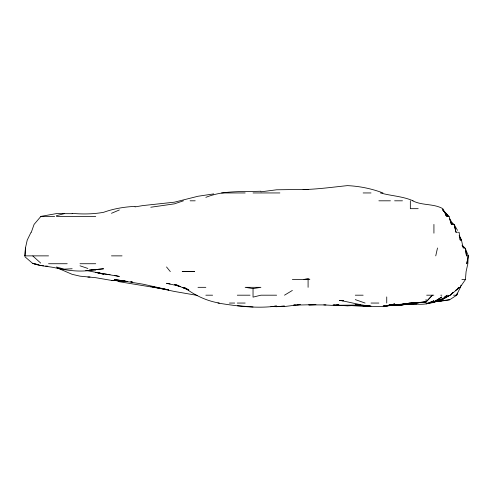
<?xml version="1.0" encoding="UTF-8"?>
<svg xmlns="http://www.w3.org/2000/svg" width="493" height="493" viewBox="0 0 493 493"><rect width="100%" height="100%" fill="white"/><g stroke="black" fill="none" stroke-linecap="round" stroke-linejoin="round"><path stroke-width="0.74" d="M25.445 247.997L24.952 255.867L25.445 247.997L27.22 240.134L31.047 232.271M468.35 255.867L466.489 255.867L465.392 248.694L468.35 255.867L466.766 263.73L468.208 255.867L467.845 263.73L466.088 271.594L465.447 279.457L461.898 279.457M435.744 255.867L437.501 247.997M461.023 285.182L460.407 287.327L456.789 294.641M31.305 232.271L34.085 224.407L40.685 216.655L54.643 216.538M436.071 301.309L441.79 301.05L449.659 299.762L456.721 295.19L457.522 293.15L456.697 294.678M465.392 279.63L460.055 287.327L455.557 290.383M452.931 292.38L450.491 295.19L452.999 292.38M390.314 304.927L388.885 304.951L394.603 304.964L410.336 303.158L402.467 304.138L426.063 302.061L432.386 295.19L426.063 301.87L411.273 303.053M457.522 288.516L458.971 287.327L457.522 289.237L449.659 295.48L441.79 299.744L436.786 300.859M444.218 297.304L447.25 295.19L441.79 299.424L433.926 302.246L441.79 298.98L433.926 302.406L426.063 303.891M433.926 301.876L441.79 297.008L433.926 302.018L427.585 303.244M284.498 295.19L292.361 290.445M111.467 213.296L119.331 209.975M183.421 200.811L174.386 203.856L150.79 207.239M205.846 197.366C223.403 190.193 242.414 191.943 260.902 191.229M56.412 215.663L64.275 213.666L72.144 213.685M303.984 279.457L308.088 278.502L309.875 279.457L292.361 279.457M433.187 302.043L427.4 303.244M402.467 304.668L403.896 304.378M430.352 302.067L433.926 301.451L429.249 303.053L433.926 300.687C426.618 306.104 417.294 303.694 408.907 304.064L410.336 303.898M135.064 206.887L142.927 205.569L174.386 202.185L197.983 196.263L213.709 193.903M253.038 288.621L260.902 287.327L245.169 287.327L253.038 288.621L253.038 297.131L260.902 295.19L276.628 295.19M40.685 216.415L56.412 213.605L64.275 213.42M260.902 191.826L276.628 189.787L308.088 189.367L304.514 189.546M434.641 301.636L449.659 299.762M406.041 304.434L401.037 304.896M410.336 303.984L394.603 305.549L386.74 305.574M395.318 305.031L397.463 304.902L395.318 305.031L396.748 304.908M89.301 270.121L95.734 269.406C82.707 272.407 69.316 270.904 56.412 268.081C48.579 266.183 40.334 266.399 32.815 263.231M394.603 304.853L386.74 305.709L394.603 304.212L386.74 305.999L383.166 305.931L385.31 305.9M413.196 303.965L395.318 305.241L399.607 304.896M391.744 305.438L386.74 305.943L394.603 303.898C376.486 310.498 357.635 303.454 339.548 300.348L343.122 300.748M386.74 305.802L402.467 304.495L394.603 304.612L404.611 304.434L401.037 304.686L402.467 304.619M368.863 305.882L363.144 306.332L348.132 305.413M418.2 302.585L426.063 301.981L411.988 303.053M356.71 305.29L360.284 305.025L331.684 305.333L323.821 304.921M436.071 301.254L441.79 300.853M303.084 189.565C317.96 189.22 332.652 187.155 347.411 185.627C359.563 186.2 371.562 188.616 382.938 192.948M135.064 206.394C124.365 206.869 113.692 208.675 103.604 212.31C93.245 214.19 82.608 214.289 72.144 213.37M416.77 303.934L402.467 304.76L396.748 304.446M293.791 305.007L295.221 304.908M297.365 304.766L300.225 304.575L284.498 306.541L276.628 306.51L278.773 306.399M368.148 305.9L363.144 306.233L370.292 305.993M400.322 304.643L402.467 304.508M325.965 304.914L308.803 304.896L315.951 304.637L293.791 305.13M388.885 305.413L386.74 305.543L393.174 305.407M89.301 270.195L103.604 268.784L93.59 269.782M72.144 268.74L64.275 269.141L56.412 267.003M280.918 306.295L284.498 306.122L276.628 306.708L270.91 306.492M274.484 306.153L276.628 306.061C257.198 308.741 237.182 306.159 217.943 303.053M408.771 303.053L412.696 303.053M87.871 277.091L90.016 277.004M395.318 304.945L398.178 304.921M353.136 305.413L339.548 305.506L333.114 304.908M347.411 305.45L355.28 305.426M221.573 192.948L245.169 192.948M253.038 192.948L279.87 192.948M363.144 192.948L371.007 192.948M190.113 200.811L195.21 200.811M378.877 200.811L390.419 200.811M394.603 200.811L402.467 200.811M418.2 208.675L410.336 208.675L410.336 200.811M56.412 216.538L95.734 216.538M457.522 230.36L454.078 224.407L451.415 224.407L449.123 216.538L446.603 216.538L442.813 208.675C433.6 203.406 422.137 205.741 412.696 200.811M451.57 222.731L454.115 224.407L456.031 232.271L457.522 232.271M458.379 232.271L459.094 232.271L460.289 240.134L461.485 240.134L463.173 247.997L464.505 247.997L462.009 245.194M24.65 255.867L48.548 255.867M111.467 255.867L122.048 255.867M48.548 263.73L67.208 263.73M80.008 263.73L95.734 263.73M197.983 287.327L205.846 287.327M205.846 295.19L212.6 295.19M237.306 295.19L250.05 295.19M355.28 295.19L363.144 295.19M426.679 295.19L433.828 295.19M440.767 295.19L441.79 295.19M453.523 295.19L456.721 295.19M229.442 303.053L234.674 303.053M237.306 303.053L245.169 303.053M371.007 303.053L378.877 303.053M410.336 303.053L418.2 303.053M356.71 305.401L363.144 305.475M93.59 269.856L95.734 269.961L93.59 269.554M343.122 300.545L339.548 300.434L343.122 300.798M111.467 280.4L125.049 281.127L111.467 280.4L95.734 277.695L80.008 276.16L72.144 274.336L57.071 267.816M237.306 305.715L253.038 306.954M343.122 305.401L347.411 305.685L343.837 305.413M337.403 304.933L338.833 305.038M119.331 280.727L127.2 281.367M371.007 306.486L355.28 304.84L360.284 305.204L347.411 305.845L333.829 304.951M103.604 273.905L106.463 274.182M107.893 274.318L110.038 274.527M40.685 265.499L43.544 265.789M45.689 266.004L47.833 266.22M367.433 305.882L370.292 306.184L366.718 305.913L370.292 306.301M167.238 289.644L168.668 289.835L119.331 281.725L118.215 280.819M168.668 289.902L142.927 284.171L114.247 279.457L125.049 281.084M178.676 285.989L166.523 283.29L170.097 283.98M197.373 295.412L174.386 291.455L150.79 286.445L166.523 289.551M102.889 273.763L85.727 270.343M34.202 263.73L38.522 264.636M365.091 303.053L355.28 299.615M177.961 285.311L174.386 284.523L180.105 286.482L174.386 284.479L188.683 289.816M114.327 275.316L119.331 276.456L95.734 272.395L103.604 274.225L97.17 272.438M380.417 192.948C391.208 195.961 402.689 196.226 413.048 200.811M33.672 263.73L39.982 265.326M219.268 303.053C206.314 300.903 194.562 295.147 184.062 287.327L188.77 289.909M115.83 280.332L119.331 281.423L118.215 280.64M80.008 265.807L87.871 268.457M186.539 288.935L182.25 287.327L188.807 290.094M24.952 256.779L32.815 263.552M462.428 245.6L465.392 248.404L466.489 255.867M32.815 255.966L40.685 263.077M462.89 246.451L464.505 247.997M442.837 209.858L449.123 216.538M166.523 266.959L170.313 271.594M453.203 224.407L449.659 218.855L451.415 224.407M445.401 214.572L446.202 215.885M459.686 236.874L461.485 240.134M459.649 236.874L461.423 240.134L459.149 235.549M459.79 238.704L460.289 240.134M454.115 224.407L456.031 232.271M433.926 224.407L433.926 233.164M426.063 299.436L426.063 302.061M386.74 296.934L386.74 303.053M308.088 279.457L308.088 287.327M449 295.572L441.79 299.775L436.786 300.755L441.79 299.744L449 295.566M406.762 304.452L395.318 305.198L406.762 304.446M410.336 304.132L408.907 304.261L410.336 304.132M360.284 305.229L355.28 305.487L360.284 305.253L355.28 304.939L360.284 305.198M360.284 305.266L356.71 305.377L360.284 305.253M194.562 271.594L182.25 271.594L194.562 271.594M338.833 305.105L336.688 304.927L338.833 305.093M132.204 281.928L130.774 281.731L132.204 281.91M448.34 216.538L442.726 209.858L448.34 216.538"/></g></svg>
